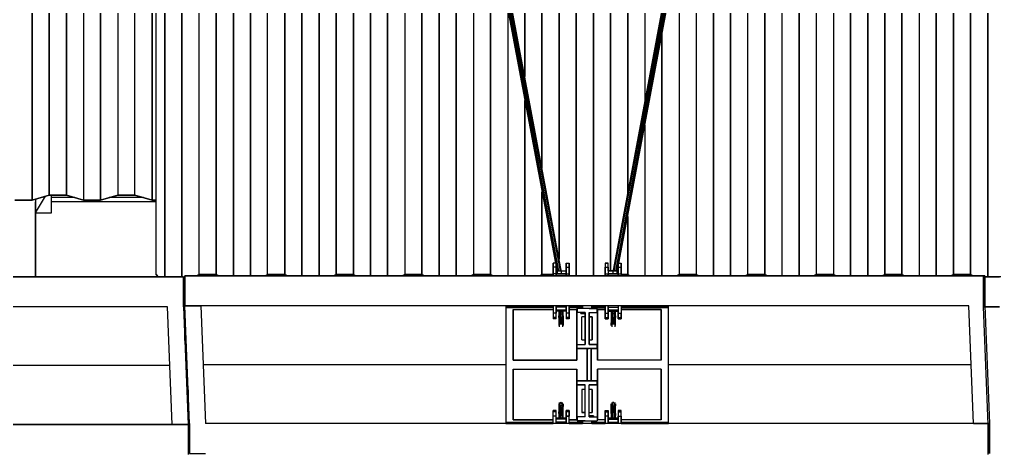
# Model space of a CAD drawing. Extents: x -32 to 51.8, y -51.6 to -5.5.
# Drawn here: x 20.447 to 25.322, y -21.028 to -18.859 of the extents above; entities that cross this region are included whole.
import ezdxf

# ---------------------------------------------------------------- set-up
doc = ezdxf.new("R2010")
doc.units = 0
doc.header["$MEASUREMENT"] = 0
doc.layers.get('0').update_dxf_attribs({"linetype": 'CONTINUOUS'})
doc.layers.add('hachures', color=5, linetype='CONTINUOUS')

msp = doc.modelspace()

# ---------------------------------------------------------------- linework, layer by layer
for p, q in [((21.1301, -20.1334), (21.1302, -16.1515)), ((23.1434, -20.1159), (22.6309, -17.4173)), ((22.6309, -17.4251), (23.1287, -20.0772)), ((22.6309, -17.4346), (23.1286, -20.0772)), ((22.6309, -17.4372), (23.1263, -20.0772)), ((23.1436, -20.1159), (22.6354, -17.4093)), ((23.1517, -20.1159), (22.637, -17.4093)), ((22.6438, -17.4093), (23.1519, -20.1159)), ((23.1587, -20.1304), (22.6446, -17.4093)), ((23.1588, -20.1304), (22.6481, -17.4093)), ((23.9165, -17.4404), (23.4116, -20.1304)), ((23.9165, -17.4588), (23.4117, -20.1304)), ((23.4185, -20.1159), (23.9165, -17.4633)), ((23.9165, -17.4983), (23.4186, -20.1159)), ((23.9165, -17.5079), (23.4268, -20.1159)), ((23.9165, -17.5388), (23.4269, -20.1159)), ((23.4417, -20.0772), (23.9165, -17.548)), ((23.4417, -20.0772), (23.9165, -17.5572)), ((23.4441, -20.0772), (23.9165, -17.5602)), ((20.5957, -19.7367), (20.51, -19.7619)), ((20.51, -19.7619), (20.5957, -19.7368)), ((20.5271, -19.8262), (20.5777, -19.742)), ((20.6814, -19.7367), (20.5957, -19.7367)), ((20.5957, -19.7368), (20.6814, -19.7368)), ((20.6071, -19.8262), (20.6071, -19.7368)), ((20.7671, -19.7619), (20.6814, -19.7367)), ((20.6814, -19.7368), (20.7671, -19.7619)), ((20.9385, -19.7367), (20.8528, -19.7619)), ((20.8528, -19.7619), (20.9385, -19.7368)), ((21.0242, -19.7367), (20.9385, -19.7367)), ((20.9385, -19.7368), (21.0242, -19.7368)), ((21.11, -19.7619), (21.0242, -19.7367)), ((21.0242, -19.7368), (21.11, -19.7619)), ((23.0593, -19.7202), (23.0593, -20.1334)), ((20.4242, -19.7619), (20.51, -19.7619)), ((20.51, -19.7619), (20.4242, -19.7619)), ((20.5271, -19.7569), (20.5271, -20.1452)), ((20.5271, -19.7569), (20.5271, -19.8262)), ((20.5271, -20.1452), (20.5271, -19.7702)), ((20.5271, -19.7702), (20.5271, -19.7702)), ((20.7238, -19.7492), (20.6071, -19.7492)), ((21.1301, -19.7702), (20.6071, -19.7702)), ((20.7671, -19.7619), (20.8528, -19.7619)), ((20.8528, -19.7619), (20.7671, -19.7619)), ((21.0667, -19.7492), (20.8961, -19.7492)), ((21.11, -19.7619), (21.1301, -19.7619)), ((21.1301, -19.7619), (21.11, -19.7619)), ((20.5271, -19.8262), (20.6071, -19.8262)), ((23.1296, -20.0772), (23.1152, -20.0772)), ((23.1152, -20.0772), (23.1152, -20.0839)), ((23.1152, -20.0972), (23.1152, -20.0772)), ((23.1152, -20.0772), (23.1152, -20.0972)), ((23.1152, -20.0839), (23.1152, -20.0772)), ((23.1296, -20.0772), (23.1296, -20.0972)), ((23.1296, -20.0972), (23.1296, -20.0772)), ((23.1296, -20.0821), (23.136, -20.1159)), ((23.1296, -20.0824), (23.1359, -20.1159)), ((23.1807, -20.0839), (23.1807, -20.0772)), ((23.1807, -20.0772), (23.1807, -20.0972)), ((23.1807, -20.0772), (23.1952, -20.0772)), ((23.1807, -20.0972), (23.1807, -20.0772)), ((23.1952, -20.0772), (23.1952, -20.0972)), ((23.1952, -20.0839), (23.1952, -20.0772)), ((23.1952, -20.0972), (23.1952, -20.0772)), ((23.1952, -20.0772), (23.1952, -20.0839)), ((23.3752, -20.0772), (23.3896, -20.0772)), ((23.3752, -20.0772), (23.3752, -20.0972)), ((23.3896, -20.0772), (23.3752, -20.0772)), ((23.3752, -20.0772), (23.3752, -20.0772)), ((23.3896, -20.0972), (23.3896, -20.0772)), ((23.4344, -20.1159), (23.4408, -20.0821)), ((23.4344, -20.1159), (23.4408, -20.0824)), ((23.4407, -20.0772), (23.4407, -20.0972)), ((23.4408, -20.0772), (23.4552, -20.0772)), ((23.4408, -20.0972), (23.4408, -20.0772)), ((23.4552, -20.0972), (23.4552, -20.0772)), ((23.4552, -20.0772), (23.4552, -20.0972)), ((23.4552, -20.0839), (23.4552, -20.0772)), ((21.1736, -20.1198), (21.1736, -20.1198)), ((21.1736, -20.1198), (21.1736, -20.1198)), ((23.1152, -20.1054), (23.1152, -20.0839)), ((23.1296, -20.0972), (23.1152, -20.0972)), ((23.1152, -20.1305), (23.1152, -20.0972)), ((23.1152, -20.0972), (23.1152, -20.1305)), ((23.1152, -20.1406), (23.1152, -20.1054)), ((23.1296, -20.1305), (23.1152, -20.1305)), ((23.1152, -20.1406), (23.1152, -20.1305)), ((23.1152, -20.1305), (23.1152, -20.1406)), ((23.1296, -20.095), (23.1363, -20.1304)), ((23.1296, -20.0972), (23.1296, -20.1305)), ((23.1296, -20.1305), (23.1296, -20.0972)), ((23.1296, -20.1159), (23.156, -20.1159)), ((23.1296, -20.1304), (23.1807, -20.1304)), ((23.1807, -20.1304), (23.1296, -20.1304)), ((23.1296, -20.1305), (23.1296, -20.1406)), ((23.1296, -20.1406), (23.1296, -20.1305)), ((23.1462, -20.1304), (23.1462, -20.1304)), ((23.1463, -20.1304), (23.1463, -20.1304)), ((23.1545, -20.1304), (23.1545, -20.1304)), ((23.1546, -20.1304), (23.1546, -20.1304)), ((23.156, -20.1159), (23.1807, -20.1159)), ((23.1807, -20.1054), (23.1807, -20.0839)), ((23.1807, -20.0972), (23.1807, -20.1305)), ((23.1807, -20.0972), (23.1952, -20.0972)), ((23.1807, -20.1305), (23.1807, -20.0972)), ((23.1807, -20.1159), (23.1807, -20.1054)), ((23.1807, -20.1304), (23.1807, -20.1159)), ((23.1807, -20.1406), (23.1807, -20.1304)), ((23.1807, -20.1304), (23.1807, -20.1304)), ((23.1807, -20.1305), (23.1952, -20.1305)), ((23.1807, -20.1406), (23.1807, -20.1305)), ((23.1807, -20.1305), (23.1807, -20.1406)), ((23.1952, -20.0839), (23.1952, -20.1054)), ((23.1952, -20.0972), (23.1952, -20.1305)), ((23.1952, -20.1305), (23.1952, -20.0972)), ((23.1952, -20.1054), (23.1952, -20.1406)), ((23.1952, -20.1305), (23.1952, -20.1406)), ((23.1952, -20.1406), (23.1952, -20.1305)), ((23.3752, -20.0972), (23.3896, -20.0972)), ((23.3752, -20.1305), (23.3752, -20.0972)), ((23.3752, -20.0972), (23.3752, -20.1305)), ((23.3752, -20.1406), (23.3752, -20.1179)), ((23.3752, -20.1305), (23.3896, -20.1305)), ((23.3752, -20.1406), (23.3752, -20.1305)), ((23.3752, -20.1305), (23.3752, -20.1406)), ((23.3896, -20.0972), (23.3896, -20.1305)), ((23.3896, -20.1054), (23.3896, -20.0972)), ((23.3896, -20.1159), (23.3896, -20.1054)), ((23.3896, -20.1054), (23.3896, -20.1054)), ((23.4143, -20.1159), (23.3896, -20.1159)), ((23.3896, -20.1159), (23.4143, -20.1159)), ((23.3896, -20.1304), (23.4408, -20.1304)), ((23.4408, -20.1304), (23.3896, -20.1304)), ((23.3896, -20.1305), (23.3896, -20.1406)), ((23.3896, -20.1406), (23.3896, -20.1305)), ((23.4408, -20.1159), (23.4144, -20.1159)), ((23.4144, -20.1159), (23.4408, -20.1159)), ((23.4158, -20.1304), (23.4158, -20.1304)), ((23.4159, -20.1304), (23.4159, -20.1304)), ((23.4241, -20.1304), (23.4241, -20.1304)), ((23.4242, -20.1304), (23.4242, -20.1304)), ((23.4341, -20.1304), (23.4408, -20.095)), ((23.4407, -20.1054), (23.4407, -20.0951)), ((23.4407, -20.0972), (23.4407, -20.1305)), ((23.4407, -20.1159), (23.4407, -20.1054)), ((23.4407, -20.1305), (23.4407, -20.1406)), ((23.4408, -20.0972), (23.4552, -20.0972)), ((23.4408, -20.1305), (23.4408, -20.0972)), ((23.4408, -20.1305), (23.4552, -20.1305)), ((23.4408, -20.1406), (23.4408, -20.1305)), ((23.4552, -20.1305), (23.4552, -20.0972)), ((23.4552, -20.0972), (23.4552, -20.1305)), ((23.4552, -20.1305), (23.4552, -20.1406)), ((21.1871, -20.1452), (17.3471, -20.1452)), ((21.1871, -20.1452), (17.3471, -20.1452)), ((17.3471, -20.1452), (21.1871, -20.1452)), ((21.141, -20.1452), (19.4486, -20.1452)), ((19.4486, -20.1452), (21.1736, -20.1452)), ((20.5271, -20.1452), (21.141, -20.1452)), ((20.5271, -20.1452), (21.141, -20.1452)), ((21.1301, -20.1334), (21.1301, -20.1334)), ((21.1301, -20.1334), (21.141, -20.1452)), ((21.141, -20.1452), (21.1301, -20.1334)), ((21.1871, -20.1452), (21.2671, -20.1452)), ((21.2671, -20.1452), (21.1871, -20.1452)), ((21.2671, -20.1452), (21.2671, -20.2438)), ((21.2671, -20.2438), (21.2671, -20.1452)), ((21.2671, -20.1452), (21.2671, -20.2952)), ((21.2671, -20.1452), (21.2671, -20.2952)), ((21.2671, -20.2952), (21.2671, -20.1452)), ((21.2671, -20.1766), (21.2737, -20.1729)), ((21.2737, -20.1729), (21.2671, -20.1765)), ((21.2671, -20.1766), (21.2671, -20.2438)), ((21.2671, -20.2438), (21.2671, -20.1766)), ((21.2737, -20.1406), (21.3537, -20.1406)), ((21.3537, -20.1406), (21.2737, -20.1406)), ((21.2737, -20.2906), (21.2737, -20.1406)), ((21.2737, -20.1406), (21.3537, -20.1406)), ((21.2737, -20.2906), (21.2737, -20.1406)), ((21.2737, -20.1406), (21.2737, -20.2906)), ((21.2737, -20.1729), (21.2737, -20.2438)), ((21.332, -20.1406), (21.345, -20.1334)), ((21.345, -20.1334), (21.332, -20.1406)), ((21.345, -20.1334), (21.4307, -20.1334)), ((21.4307, -20.1334), (21.345, -20.1334)), ((21.3537, -20.1406), (21.4437, -20.1406)), ((21.4437, -20.1406), (21.3537, -20.1406)), ((21.3537, -20.1406), (21.5164, -20.1406)), ((25.1937, -20.1406), (21.3537, -20.1406)), ((25.1937, -20.1406), (21.3537, -20.1406)), ((21.3537, -20.1406), (25.1937, -20.1406)), ((21.4307, -20.1334), (21.4437, -20.1406)), ((21.4438, -20.1406), (21.4307, -20.1334)), ((21.6021, -20.1406), (21.8593, -20.1406)), ((21.6748, -20.1406), (21.6879, -20.1334)), ((21.6879, -20.1334), (21.6748, -20.1406)), ((21.7866, -20.1406), (21.6748, -20.1406)), ((21.6748, -20.1406), (21.7866, -20.1406)), ((21.6879, -20.1334), (21.7736, -20.1334)), ((21.7736, -20.1334), (21.6879, -20.1334)), ((21.7736, -20.1334), (21.7866, -20.1406)), ((21.7866, -20.1406), (21.7736, -20.1334)), ((21.945, -20.1406), (22.2021, -20.1406)), ((22.0177, -20.1406), (22.0307, -20.1334)), ((22.0307, -20.1334), (22.0177, -20.1406)), ((22.1295, -20.1406), (22.0177, -20.1406)), ((22.0307, -20.1334), (22.1164, -20.1334)), ((22.1164, -20.1334), (22.0307, -20.1334)), ((22.0937, -20.1334), (22.0937, -20.1406)), ((22.0937, -20.1406), (22.0937, -20.1334)), ((22.0937, -20.1406), (22.1295, -20.1406)), ((22.1295, -20.1406), (22.0937, -20.1406)), ((22.0937, -20.1406), (22.1295, -20.1406)), ((22.1164, -20.1334), (22.1295, -20.1406)), ((22.1295, -20.1406), (22.1164, -20.1334)), ((22.2879, -20.1406), (22.545, -20.1406)), ((22.3736, -20.1334), (22.3605, -20.1406)), ((22.3606, -20.1406), (22.3736, -20.1334)), ((22.3606, -20.1406), (22.4723, -20.1406)), ((22.4723, -20.1406), (22.3606, -20.1406)), ((22.4723, -20.1406), (22.3606, -20.1406)), ((22.3606, -20.1406), (22.4723, -20.1406)), ((22.3736, -20.1334), (22.4593, -20.1334)), ((22.4593, -20.1334), (22.3736, -20.1334)), ((22.4593, -20.1334), (22.4723, -20.1406)), ((22.4723, -20.1406), (22.4593, -20.1334)), ((22.6307, -20.1406), (22.8879, -20.1406)), ((22.7034, -20.1406), (22.7164, -20.1334)), ((22.7164, -20.1334), (22.7034, -20.1406)), ((22.7034, -20.1406), (22.8152, -20.1406)), ((22.8152, -20.1406), (22.7034, -20.1406)), ((22.8152, -20.1406), (22.7034, -20.1406)), ((22.7034, -20.1406), (22.8152, -20.1406)), ((22.7164, -20.1334), (22.8021, -20.1334)), ((22.8021, -20.1334), (22.7164, -20.1334)), ((22.8021, -20.1334), (22.8152, -20.1406)), ((22.8152, -20.1406), (22.8021, -20.1334)), ((22.9736, -20.1406), (23.1152, -20.1406)), ((23.0593, -20.1334), (23.0462, -20.1406)), ((23.0463, -20.1406), (23.0593, -20.1334)), ((23.0463, -20.1406), (23.1152, -20.1406)), ((23.1152, -20.1406), (23.0463, -20.1406)), ((23.1152, -20.1406), (23.0463, -20.1406)), ((23.0463, -20.1406), (23.1152, -20.1406)), ((23.0593, -20.1334), (23.1152, -20.1334)), ((23.1152, -20.1334), (23.0593, -20.1334)), ((23.1952, -20.1406), (23.1952, -20.1406)), ((23.1952, -20.1406), (23.2307, -20.1406)), ((23.3164, -20.1406), (23.3752, -20.1406)), ((23.4552, -20.1334), (23.4879, -20.1334)), ((23.4879, -20.1334), (23.4552, -20.1334)), ((23.4552, -20.1406), (23.5009, -20.1406)), ((23.5009, -20.1406), (23.4552, -20.1406)), ((23.5009, -20.1406), (23.4552, -20.1406)), ((23.4552, -20.1406), (23.5736, -20.1406)), ((23.4879, -20.1334), (23.5009, -20.1406)), ((23.5009, -20.1406), (23.4879, -20.1334)), ((23.6593, -20.1406), (23.9164, -20.1406)), ((23.732, -20.1406), (23.745, -20.1334)), ((23.745, -20.1334), (23.732, -20.1406)), ((23.732, -20.1406), (23.8438, -20.1406)), ((23.8438, -20.1406), (23.732, -20.1406)), ((23.8438, -20.1406), (23.732, -20.1406)), ((23.745, -20.1334), (23.8307, -20.1334)), ((23.8307, -20.1334), (23.745, -20.1334)), ((23.8307, -20.1334), (23.8438, -20.1406)), ((23.8438, -20.1406), (23.8307, -20.1334)), ((24.0022, -20.1406), (24.2593, -20.1406)), ((24.0748, -20.1406), (24.0879, -20.1334)), ((24.0879, -20.1334), (24.0748, -20.1406)), ((24.0748, -20.1406), (24.1866, -20.1406)), ((24.1866, -20.1406), (24.0748, -20.1406)), ((24.1866, -20.1406), (24.0748, -20.1406)), ((24.0879, -20.1334), (24.1736, -20.1334)), ((24.1736, -20.1334), (24.0879, -20.1334)), ((24.1736, -20.1334), (24.1866, -20.1406)), ((24.1866, -20.1406), (24.1736, -20.1334)), ((24.345, -20.1406), (24.6022, -20.1406)), ((24.4177, -20.1406), (24.4307, -20.1334)), ((24.4307, -20.1334), (24.4177, -20.1406)), ((24.4177, -20.1406), (24.4537, -20.1406)), ((24.4537, -20.1406), (24.4177, -20.1406)), ((24.5295, -20.1406), (24.4177, -20.1406)), ((24.4307, -20.1334), (24.5164, -20.1334)), ((24.5164, -20.1334), (24.4307, -20.1334)), ((24.4537, -20.1406), (24.4537, -20.1334)), ((24.5164, -20.1334), (24.5295, -20.1406)), ((24.5295, -20.1406), (24.5164, -20.1334)), ((24.6879, -20.1406), (24.945, -20.1406)), ((24.7605, -20.1406), (24.7736, -20.1334)), ((24.7736, -20.1334), (24.7605, -20.1406)), ((24.7605, -20.1406), (24.8723, -20.1406)), ((24.7605, -20.1406), (24.8723, -20.1406)), ((24.8723, -20.1406), (24.7605, -20.1406)), ((24.7605, -20.1406), (24.8723, -20.1406)), ((24.7736, -20.1334), (24.8593, -20.1334)), ((24.8593, -20.1334), (24.7736, -20.1334)), ((24.8593, -20.1334), (24.8723, -20.1406)), ((24.8723, -20.1406), (24.8593, -20.1334)), ((25.0307, -20.1406), (25.1937, -20.1406)), ((25.1034, -20.1406), (25.1164, -20.1334)), ((25.1164, -20.1334), (25.1034, -20.1406)), ((25.1034, -20.1406), (25.1937, -20.1406)), ((25.1034, -20.1406), (25.1937, -20.1406)), ((25.1937, -20.1406), (25.1034, -20.1406)), ((25.1034, -20.1406), (25.1937, -20.1406)), ((25.1164, -20.1334), (25.2022, -20.1334)), ((25.2022, -20.1334), (25.1164, -20.1334)), ((25.1937, -20.1406), (25.1937, -20.1406)), ((25.1937, -20.1406), (25.1937, -20.1406)), ((25.2737, -20.1406), (25.1937, -20.1406)), ((25.1937, -20.1406), (25.2737, -20.1406)), ((25.2737, -20.1406), (25.1937, -20.1406)), ((25.2022, -20.1334), (25.2152, -20.1406)), ((25.2152, -20.1406), (25.2022, -20.1334)), ((29.1871, -20.1452), (25.2671, -20.1452)), ((25.2671, -20.1452), (25.3471, -20.1452)), ((25.2671, -20.2952), (25.2671, -20.1452)), ((25.2671, -20.1452), (25.2671, -20.2952)), ((25.2737, -20.1406), (25.2737, -20.1452)), ((25.2737, -20.1452), (25.2737, -20.1406)), ((25.2737, -20.1406), (25.2737, -20.2906)), ((25.2737, -20.1406), (25.2737, -20.1452)), ((25.2737, -20.2906), (25.2737, -20.1406)), ((21.2671, -20.2438), (21.2737, -20.2438)), ((21.2737, -20.2438), (21.2671, -20.2438)), ((21.1871, -20.2952), (17.3471, -20.2952)), ((21.2101, -20.8831), (21.1871, -20.2952)), ((21.2671, -20.2952), (21.2901, -20.8831)), ((21.3537, -20.2906), (21.2737, -20.2906)), ((21.2737, -20.2906), (21.3537, -20.2906)), ((21.2967, -20.8785), (21.2737, -20.2906)), ((21.2737, -20.2906), (21.3537, -20.2906)), ((21.2737, -20.4641), (21.2737, -20.2906)), ((25.1937, -20.2906), (21.3537, -20.2906)), ((21.3537, -20.2906), (21.3767, -20.8785)), ((22.878, -20.2906), (23.1152, -20.2906)), ((22.878, -20.2906), (22.878, -20.5845)), ((22.878, -20.2988), (23.1152, -20.2988)), ((23.1152, -20.2988), (22.878, -20.2988)), ((22.9153, -20.5618), (22.9153, -20.3093)), ((22.9153, -20.3093), (23.1152, -20.3093)), ((22.9153, -20.3093), (23.1152, -20.3093)), ((22.9153, -20.5618), (22.9153, -20.3093)), ((22.9153, -20.3093), (22.9153, -20.5618)), ((23.1152, -20.2906), (23.1152, -20.3274)), ((23.1152, -20.3274), (23.1152, -20.3488)), ((23.1296, -20.3274), (23.1152, -20.3274)), ((23.1296, -20.2906), (23.1296, -20.3274)), ((23.1296, -20.3274), (23.1296, -20.2906)), ((23.1807, -20.2965), (23.1296, -20.2965)), ((23.1807, -20.312), (23.1296, -20.312)), ((23.1807, -20.3169), (23.1296, -20.3169)), ((23.1296, -20.3488), (23.1296, -20.3274)), ((23.1432, -20.3169), (23.1432, -20.34)), ((23.1465, -20.3325), (23.1457, -20.3169)), ((23.1465, -20.3169), (23.1465, -20.3325)), ((23.1545, -20.3294), (23.153, -20.3169)), ((23.1545, -20.3169), (23.1545, -20.3294)), ((23.1608, -20.3169), (23.1624, -20.3325)), ((23.1624, -20.3169), (23.1624, -20.3325)), ((23.1657, -20.34), (23.1657, -20.3169)), ((23.1807, -20.2906), (23.1807, -20.3274)), ((23.1807, -20.312), (23.1807, -20.2965)), ((23.1807, -20.3169), (23.1807, -20.312)), ((23.1807, -20.3274), (23.1807, -20.3488)), ((23.1952, -20.3274), (23.1807, -20.3274)), ((23.1952, -20.2906), (23.1952, -20.3274)), ((23.1952, -20.3274), (23.1952, -20.2906)), ((23.1952, -20.2906), (23.2617, -20.2906)), ((23.1952, -20.2988), (23.2617, -20.2988)), ((23.2617, -20.2988), (23.1952, -20.2988)), ((23.1952, -20.3023), (23.1952, -20.3355)), ((23.1952, -20.3093), (23.1952, -20.3093)), ((23.1952, -20.3093), (23.2333, -20.3093)), ((23.1952, -20.3093), (23.1952, -20.3093)), ((23.1952, -20.3093), (23.2333, -20.3093)), ((23.1952, -20.3274), (23.1952, -20.3488)), ((23.1952, -20.3488), (23.1952, -20.3274)), ((23.2333, -20.3093), (23.2333, -20.5618)), ((23.2333, -20.3093), (23.2333, -20.5618)), ((23.2333, -20.5618), (23.2333, -20.3093)), ((23.2333, -20.3227), (23.2352, -20.3227)), ((23.2333, -20.3227), (23.2352, -20.3227)), ((23.2352, -20.3032), (23.2352, -20.3232)), ((23.2752, -20.3032), (23.2352, -20.3032)), ((23.2352, -20.3232), (23.2352, -20.3032)), ((23.2752, -20.3232), (23.2352, -20.3232)), ((23.2539, -20.3032), (23.2539, -20.2988)), ((23.2539, -20.3289), (23.2539, -20.3232)), ((23.2617, -20.3032), (23.2617, -20.2906)), ((23.2617, -20.3032), (23.2617, -20.2906)), ((23.2617, -20.2906), (23.2617, -20.3032)), ((23.2952, -20.3032), (23.2752, -20.3032)), ((23.2752, -20.4832), (23.2752, -20.3232)), ((23.2752, -20.3232), (23.2752, -20.4832)), ((23.3352, -20.3032), (23.2952, -20.3032)), ((23.2952, -20.3032), (23.3352, -20.3032)), ((23.3087, -20.3032), (23.2952, -20.3032)), ((23.2952, -20.3232), (23.3352, -20.3232)), ((23.2952, -20.3232), (23.2952, -20.4832)), ((23.2952, -20.4832), (23.2952, -20.3232)), ((23.3087, -20.2906), (23.3752, -20.2906)), ((23.3087, -20.2906), (23.3087, -20.3032)), ((23.3087, -20.3032), (23.3087, -20.2906)), ((23.3087, -20.2988), (23.3752, -20.2988)), ((23.3752, -20.2988), (23.3087, -20.2988)), ((23.3087, -20.3032), (23.3352, -20.3032)), ((23.3352, -20.3232), (23.3352, -20.3032)), ((23.3352, -20.3232), (23.3352, -20.3032)), ((23.3352, -20.3227), (23.3371, -20.3227)), ((23.3352, -20.3227), (23.3371, -20.3227)), ((23.3371, -20.3093), (23.3752, -20.3093)), ((23.3752, -20.3093), (23.3371, -20.3093)), ((23.3371, -20.5618), (23.3371, -20.3093)), ((23.3371, -20.5618), (23.3371, -20.3093)), ((23.3371, -20.3093), (23.3371, -20.5618)), ((23.3752, -20.3274), (23.3752, -20.2906)), ((23.3752, -20.2906), (23.3752, -20.3274)), ((23.3752, -20.3023), (23.3752, -20.2906)), ((23.3752, -20.3355), (23.3752, -20.3023)), ((23.3752, -20.3274), (23.3896, -20.3274)), ((23.3752, -20.3488), (23.3752, -20.3274)), ((23.3752, -20.3274), (23.3752, -20.3488)), ((23.3896, -20.2906), (23.3896, -20.3274)), ((23.3896, -20.3274), (23.3896, -20.2906)), ((23.3896, -20.2965), (23.4408, -20.2965)), ((23.3896, -20.312), (23.3896, -20.2965)), ((23.4408, -20.312), (23.3896, -20.312)), ((23.3896, -20.3169), (23.3896, -20.312)), ((23.3896, -20.3169), (23.4408, -20.3169)), ((23.4408, -20.3169), (23.3896, -20.3169)), ((23.3896, -20.3274), (23.3896, -20.3488)), ((23.3896, -20.3355), (23.3896, -20.3274)), ((23.3896, -20.3488), (23.3896, -20.3274)), ((23.4047, -20.3169), (23.4047, -20.34)), ((23.408, -20.3325), (23.4096, -20.3169)), ((23.408, -20.3325), (23.408, -20.3169)), ((23.4159, -20.3294), (23.4159, -20.3169)), ((23.4159, -20.3294), (23.4173, -20.3169)), ((23.4239, -20.3325), (23.4239, -20.3169)), ((23.4272, -20.34), (23.4272, -20.3169)), ((23.4407, -20.3355), (23.4407, -20.3169)), ((23.4408, -20.3274), (23.4407, -20.3488)), ((23.4408, -20.2906), (23.4408, -20.3274)), ((23.4408, -20.3274), (23.4552, -20.3274)), ((23.4408, -20.3488), (23.4408, -20.3274)), ((23.4552, -20.2906), (23.4552, -20.3274)), ((23.4552, -20.2906), (23.6923, -20.2906)), ((23.4552, -20.2988), (23.6923, -20.2988)), ((23.6923, -20.2988), (23.4552, -20.2988)), ((23.4552, -20.3093), (23.6551, -20.3093)), ((23.6551, -20.3093), (23.4552, -20.3093)), ((23.4552, -20.3274), (23.4552, -20.3488)), ((23.4552, -20.3488), (23.4552, -20.3274)), ((23.4552, -20.3274), (23.4552, -20.3355)), ((23.6551, -20.3093), (23.6551, -20.5618)), ((23.6551, -20.5618), (23.6551, -20.3093)), ((23.6551, -20.3093), (23.6551, -20.5618)), ((23.6923, -20.5845), (23.6923, -20.2906)), ((25.2167, -20.8785), (25.1937, -20.2906)), ((25.3471, -20.2952), (25.2671, -20.2952)), ((25.2901, -20.8831), (25.2671, -20.2952)), ((25.2671, -20.2952), (25.3471, -20.2952)), ((25.2737, -20.2906), (25.2967, -20.8785)), ((23.1152, -20.3488), (23.1152, -20.3556)), ((23.1296, -20.3488), (23.1152, -20.3488)), ((23.1296, -20.3556), (23.1152, -20.3556)), ((23.1296, -20.3556), (23.1296, -20.3488)), ((23.1465, -20.3325), (23.1432, -20.34)), ((23.1465, -20.3803), (23.1432, -20.34)), ((23.1432, -20.34), (23.1432, -20.3881)), ((23.1545, -20.3294), (23.1465, -20.3325)), ((23.1545, -20.3771), (23.1465, -20.3325)), ((23.1465, -20.3325), (23.1465, -20.3803)), ((23.1624, -20.3325), (23.1545, -20.3294)), ((23.1624, -20.3803), (23.1545, -20.3294)), ((23.1545, -20.3294), (23.1545, -20.3771)), ((23.1624, -20.3325), (23.1624, -20.3803)), ((23.1624, -20.3325), (23.1657, -20.3881)), ((23.1657, -20.34), (23.1624, -20.3325)), ((23.1657, -20.34), (23.1657, -20.3881)), ((23.1807, -20.3488), (23.1807, -20.3556)), ((23.1952, -20.3488), (23.1807, -20.3488)), ((23.1952, -20.3556), (23.1807, -20.3556)), ((23.1952, -20.3355), (23.1952, -20.3556)), ((23.1952, -20.3488), (23.1952, -20.3556)), ((23.1952, -20.3556), (23.1952, -20.3488)), ((23.2539, -20.3289), (23.2752, -20.3289)), ((23.2752, -20.3289), (23.2539, -20.3289)), ((23.2752, -20.3462), (23.2593, -20.3462)), ((23.2593, -20.4602), (23.2593, -20.3462)), ((23.2952, -20.3462), (23.311, -20.3462)), ((23.311, -20.3462), (23.2952, -20.3462)), ((23.2952, -20.3462), (23.311, -20.3462)), ((23.311, -20.3462), (23.311, -20.4602)), ((23.311, -20.3462), (23.311, -20.4602)), ((23.311, -20.4602), (23.311, -20.3462)), ((23.3752, -20.3556), (23.3752, -20.3355)), ((23.3752, -20.3488), (23.3896, -20.3488)), ((23.3752, -20.3556), (23.3752, -20.3488)), ((23.3752, -20.3488), (23.3752, -20.3556)), ((23.3752, -20.3556), (23.3896, -20.3556)), ((23.3896, -20.3556), (23.3752, -20.3556)), ((23.3896, -20.3556), (23.3896, -20.3355)), ((23.3896, -20.3355), (23.3896, -20.3355)), ((23.3896, -20.3488), (23.3896, -20.3556)), ((23.3896, -20.3556), (23.3896, -20.3488)), ((23.3896, -20.3556), (23.3896, -20.3556)), ((23.4047, -20.3881), (23.408, -20.3325)), ((23.408, -20.3325), (23.4047, -20.34)), ((23.4047, -20.34), (23.4047, -20.3881)), ((23.408, -20.3803), (23.4159, -20.3294)), ((23.4159, -20.3294), (23.408, -20.3325)), ((23.408, -20.3803), (23.408, -20.3325)), ((23.4239, -20.3325), (23.4159, -20.3294)), ((23.4159, -20.3771), (23.4159, -20.3294)), ((23.4239, -20.3325), (23.4159, -20.3771)), ((23.4239, -20.3803), (23.4239, -20.3325)), ((23.4272, -20.34), (23.4239, -20.3325)), ((23.4272, -20.34), (23.4239, -20.3803)), ((23.4272, -20.3881), (23.4272, -20.34)), ((23.4407, -20.3556), (23.4407, -20.3355)), ((23.4407, -20.3488), (23.4407, -20.3556)), ((23.4408, -20.3488), (23.4552, -20.3488)), ((23.4408, -20.3556), (23.4408, -20.3488)), ((23.4408, -20.3556), (23.4552, -20.3556)), ((23.4552, -20.3355), (23.4552, -20.3556)), ((23.4552, -20.3488), (23.4552, -20.3556)), ((23.4552, -20.3556), (23.4552, -20.3488)), ((23.1465, -20.3803), (23.1432, -20.3881)), ((23.1545, -20.3771), (23.1465, -20.3803)), ((23.1465, -20.3803), (23.1624, -20.3803)), ((23.1465, -20.3959), (23.1465, -20.3803)), ((23.1624, -20.3803), (23.1545, -20.3771)), ((23.1657, -20.3881), (23.1624, -20.3803)), ((23.1624, -20.3803), (23.1624, -20.3959)), ((23.408, -20.3803), (23.4047, -20.3881)), ((23.4159, -20.3771), (23.408, -20.3803)), ((23.408, -20.3803), (23.4239, -20.3803)), ((23.408, -20.3803), (23.408, -20.3959)), ((23.4239, -20.3803), (23.4159, -20.3771)), ((23.4272, -20.3881), (23.4239, -20.3803)), ((23.4239, -20.3803), (23.4239, -20.3959)), ((23.2593, -20.4602), (23.2752, -20.4602)), ((23.2952, -20.4602), (23.311, -20.4602)), ((23.2333, -20.4837), (23.2352, -20.4837)), ((23.2352, -20.5032), (23.2352, -20.4832)), ((23.2352, -20.4832), (23.2752, -20.4832)), ((23.2752, -20.5032), (23.2352, -20.5032)), ((23.2352, -20.5032), (23.2752, -20.5032)), ((23.2752, -20.5032), (23.2852, -20.5032)), ((23.2952, -20.5032), (23.2752, -20.5032)), ((23.2752, -20.5032), (23.2952, -20.5032)), ((23.2852, -20.5032), (23.2852, -20.6559)), ((23.2852, -20.6559), (23.2852, -20.5032)), ((23.2852, -20.6659), (23.2852, -20.5132)), ((23.2852, -20.5132), (23.2852, -20.6559)), ((23.3352, -20.4832), (23.2952, -20.4832)), ((23.2952, -20.4832), (23.3352, -20.4832)), ((23.3352, -20.5032), (23.2952, -20.5032)), ((23.3052, -20.6559), (23.3052, -20.5032)), ((23.3052, -20.5032), (23.3052, -20.5132)), ((23.3052, -20.5032), (23.3352, -20.5032)), ((23.3052, -20.5132), (23.3052, -20.6659)), ((23.3052, -20.5132), (23.3052, -20.6559)), ((23.3052, -20.5132), (23.3052, -20.5132)), ((23.3352, -20.5032), (23.3352, -20.4832)), ((23.3352, -20.4832), (23.3352, -20.5032)), ((23.3352, -20.4837), (23.3371, -20.4837)), ((23.2333, -20.5618), (22.9153, -20.5618)), ((22.9153, -20.5618), (23.2333, -20.5618)), ((23.6551, -20.5618), (23.3371, -20.5618)), ((23.6551, -20.5618), (23.3371, -20.5618)), ((21.1986, -20.5892), (19.6857, -20.5892)), ((21.2784, -20.5845), (21.2852, -20.5845)), ((21.2854, -20.5892), (21.2786, -20.5892)), ((21.3652, -20.5845), (22.878, -20.5845)), ((22.878, -20.5845), (22.878, -20.8785)), ((22.9153, -20.8598), (22.9153, -20.6073)), ((22.9153, -20.6073), (22.9153, -20.8598)), ((22.9153, -20.8598), (22.9153, -20.6073)), ((22.9153, -20.6073), (23.2333, -20.6073)), ((23.2333, -20.6073), (23.2333, -20.8598)), ((23.2333, -20.6073), (23.2333, -20.8598)), ((23.2333, -20.8598), (23.2333, -20.6073)), ((23.6551, -20.6073), (23.3371, -20.6073)), ((23.3371, -20.8598), (23.3371, -20.6073)), ((23.3371, -20.8598), (23.3371, -20.6073)), ((23.3371, -20.6073), (23.3371, -20.8598)), ((23.6551, -20.6073), (23.6551, -20.8598)), ((23.6551, -20.6073), (23.6551, -20.8598)), ((23.6551, -20.8598), (23.6551, -20.6073)), ((25.2052, -20.5846), (23.6923, -20.5845)), ((23.6923, -20.8785), (23.6923, -20.5845)), ((23.6923, -20.5845), (25.2052, -20.5846)), ((23.2752, -20.6659), (23.2352, -20.6659)), ((23.2352, -20.6859), (23.2352, -20.6659)), ((23.2352, -20.6659), (23.2752, -20.6659)), ((23.2852, -20.6659), (23.2752, -20.6659)), ((23.2752, -20.6659), (23.2952, -20.6659)), ((23.2952, -20.6659), (23.2752, -20.6659)), ((23.2852, -20.6559), (23.2852, -20.6659)), ((23.2852, -20.6659), (23.2852, -20.6559)), ((23.2852, -20.6559), (23.2852, -20.6659)), ((23.2952, -20.6659), (23.3352, -20.6659)), ((23.3352, -20.6659), (23.2952, -20.6659)), ((23.3052, -20.6559), (23.3052, -20.6659)), ((23.3052, -20.6659), (23.3052, -20.6559)), ((23.3052, -20.6659), (23.3052, -20.6559)), ((23.3352, -20.6859), (23.3352, -20.6659)), ((23.3352, -20.6659), (23.3352, -20.6859)), ((21.2901, -20.7097), (21.2901, -20.9346)), ((23.2352, -20.6854), (23.2333, -20.6854)), ((23.2352, -20.6859), (23.2752, -20.6859)), ((23.2752, -20.6859), (23.2352, -20.6859)), ((23.2593, -20.7089), (23.2593, -20.8229)), ((23.2752, -20.7089), (23.2593, -20.7089)), ((23.2593, -20.7089), (23.2593, -20.8229)), ((23.2752, -20.8459), (23.2752, -20.6859)), ((23.2952, -20.7089), (23.2952, -20.6859)), ((23.2952, -20.6859), (23.3352, -20.6859)), ((23.2952, -20.8459), (23.2952, -20.6859)), ((23.3352, -20.6859), (23.2952, -20.6859)), ((23.311, -20.7089), (23.2952, -20.7089)), ((23.311, -20.7089), (23.311, -20.8229)), ((23.311, -20.8229), (23.311, -20.7089)), ((23.3371, -20.6854), (23.3352, -20.6854)), ((23.1296, -20.8135), (23.1152, -20.8135)), ((23.1152, -20.8202), (23.1152, -20.8135)), ((23.1296, -20.8202), (23.1296, -20.8135)), ((23.1432, -20.781), (23.1432, -20.8291)), ((23.1432, -20.781), (23.1465, -20.7887)), ((23.1432, -20.8291), (23.1465, -20.7887)), ((23.1465, -20.7887), (23.1545, -20.77)), ((23.1465, -20.7887), (23.1465, -20.7732)), ((23.1465, -20.7887), (23.1465, -20.8366)), ((23.1465, -20.7887), (23.1545, -20.792)), ((23.1624, -20.7887), (23.1465, -20.7887)), ((23.1465, -20.8366), (23.1545, -20.792)), ((23.1624, -20.7887), (23.1544, -20.8397)), ((23.1545, -20.792), (23.1544, -20.8397)), ((23.1545, -20.77), (23.1624, -20.7887)), ((23.1545, -20.792), (23.1624, -20.7887)), ((23.1624, -20.7887), (23.1624, -20.7732)), ((23.1624, -20.7887), (23.1657, -20.781)), ((23.1657, -20.781), (23.1624, -20.8366)), ((23.1624, -20.7887), (23.1624, -20.8366)), ((23.1657, -20.8291), (23.1657, -20.781)), ((23.1952, -20.8135), (23.1807, -20.8135)), ((23.1807, -20.8202), (23.1807, -20.8135)), ((23.1807, -20.8135), (23.1807, -20.8202)), ((23.1807, -20.8335), (23.1807, -20.8135)), ((23.1952, -20.8135), (23.1952, -20.8202)), ((23.1952, -20.8202), (23.1952, -20.8135)), ((23.3752, -20.8135), (23.3752, -20.8202)), ((23.3752, -20.8135), (23.3896, -20.8135)), ((23.3752, -20.8202), (23.3752, -20.8135)), ((23.3896, -20.8202), (23.3896, -20.8135)), ((23.3896, -20.8135), (23.3896, -20.8335)), ((23.3896, -20.8135), (23.3896, -20.8202)), ((23.408, -20.7732), (23.4047, -20.8291)), ((23.4047, -20.8291), (23.4047, -20.781)), ((23.4159, -20.77), (23.408, -20.8216)), ((23.408, -20.7732), (23.408, -20.8216)), ((23.4159, -20.8186), (23.4159, -20.77)), ((23.4239, -20.7732), (23.4159, -20.8186)), ((23.4239, -20.8216), (23.4239, -20.7732)), ((23.4272, -20.781), (23.4239, -20.8216)), ((23.4272, -20.8291), (23.4272, -20.781)), ((23.4408, -20.8135), (23.4408, -20.8202)), ((23.4408, -20.8135), (23.4552, -20.8135)), ((23.4552, -20.8135), (23.4408, -20.8135)), ((23.4408, -20.8135), (23.4408, -20.8135)), ((23.4552, -20.8202), (23.4552, -20.8135)), ((23.1152, -20.8598), (22.9153, -20.8598)), ((22.9153, -20.8598), (23.1152, -20.8598)), ((23.1296, -20.8202), (23.1152, -20.8202)), ((23.1152, -20.8417), (23.1152, -20.8202)), ((23.1296, -20.8417), (23.1152, -20.8417)), ((23.1152, -20.8785), (23.1152, -20.8417)), ((23.1296, -20.8417), (23.1296, -20.8202)), ((23.1296, -20.8785), (23.1296, -20.8417)), ((23.1807, -20.8522), (23.1296, -20.8522)), ((23.1807, -20.8571), (23.1296, -20.8571)), ((23.1432, -20.8291), (23.1432, -20.8522)), ((23.1432, -20.8291), (23.1465, -20.8366)), ((23.1465, -20.8366), (23.1544, -20.8397)), ((23.1465, -20.8366), (23.1465, -20.8522)), ((23.1544, -20.8397), (23.1624, -20.8366)), ((23.1544, -20.8397), (23.1544, -20.8522)), ((23.1624, -20.8366), (23.1657, -20.8291)), ((23.1624, -20.8366), (23.1624, -20.8522)), ((23.1648, -20.8522), (23.1657, -20.8291)), ((23.1657, -20.8522), (23.1657, -20.8291)), ((23.1952, -20.8202), (23.1807, -20.8202)), ((23.1807, -20.8417), (23.1807, -20.8202)), ((23.1807, -20.8202), (23.1807, -20.8417)), ((23.1807, -20.8522), (23.1807, -20.8335)), ((23.1952, -20.8417), (23.1807, -20.8417)), ((23.1807, -20.8417), (23.1807, -20.8785)), ((23.1807, -20.8785), (23.1807, -20.8417)), ((23.1807, -20.8417), (23.1952, -20.8417)), ((23.1807, -20.8522), (23.1807, -20.8571)), ((23.1807, -20.8571), (23.1807, -20.8726)), ((23.1952, -20.8202), (23.1952, -20.8417)), ((23.1952, -20.8417), (23.1952, -20.8202)), ((23.1952, -20.8417), (23.1952, -20.8417)), ((23.1952, -20.8785), (23.1952, -20.8417)), ((23.1952, -20.8417), (23.1952, -20.8417)), ((23.2333, -20.8598), (23.1952, -20.8598)), ((23.1952, -20.8598), (23.2333, -20.8598)), ((23.2352, -20.8464), (23.2333, -20.8464)), ((23.2352, -20.8464), (23.2333, -20.8464)), ((23.2752, -20.8459), (23.2352, -20.8459)), ((23.2352, -20.8459), (23.2352, -20.8659)), ((23.2752, -20.8459), (23.2352, -20.8459)), ((23.2752, -20.8229), (23.2593, -20.8229)), ((23.2593, -20.8229), (23.2752, -20.8229)), ((23.2752, -20.8229), (23.2593, -20.8229)), ((23.2593, -20.8229), (23.2752, -20.8229)), ((23.2952, -20.8402), (23.2952, -20.8229)), ((23.2952, -20.8229), (23.311, -20.8229)), ((23.3164, -20.8402), (23.2952, -20.8402)), ((23.2952, -20.8459), (23.3352, -20.8459)), ((23.3164, -20.8459), (23.3164, -20.8402)), ((23.3164, -20.8402), (23.3164, -20.8459)), ((23.3164, -20.8459), (23.3164, -20.8402)), ((23.3352, -20.8459), (23.3352, -20.8659)), ((23.3371, -20.8464), (23.3352, -20.8464)), ((23.3371, -20.8464), (23.3352, -20.8464)), ((23.3752, -20.8598), (23.3371, -20.8598)), ((23.3752, -20.8202), (23.3752, -20.8417)), ((23.3752, -20.8202), (23.3896, -20.8202)), ((23.3752, -20.8417), (23.3752, -20.8202)), ((23.3896, -20.8202), (23.3752, -20.8202)), ((23.3752, -20.8417), (23.3752, -20.8785)), ((23.3896, -20.8417), (23.3752, -20.8417)), ((23.3752, -20.8785), (23.3752, -20.8417)), ((23.3896, -20.8417), (23.3896, -20.8202)), ((23.3896, -20.8202), (23.3896, -20.8417)), ((23.3896, -20.8335), (23.3896, -20.8522)), ((23.3897, -20.8785), (23.3896, -20.8417)), ((23.3896, -20.8417), (23.3896, -20.8785)), ((23.3896, -20.8726), (23.3896, -20.8571)), ((23.3896, -20.8571), (23.3896, -20.8571)), ((23.4408, -20.8522), (23.3897, -20.8522)), ((23.3897, -20.8522), (23.4408, -20.8522)), ((23.3897, -20.8571), (23.4408, -20.8571)), ((23.4408, -20.8571), (23.3897, -20.8571)), ((23.408, -20.8216), (23.4047, -20.8291)), ((23.4047, -20.8291), (23.4047, -20.8522)), ((23.4159, -20.8186), (23.408, -20.8216)), ((23.408, -20.8216), (23.408, -20.8522)), ((23.4159, -20.8186), (23.4124, -20.8522)), ((23.4239, -20.8216), (23.4159, -20.8186)), ((23.4159, -20.8522), (23.4159, -20.8186)), ((23.4272, -20.8291), (23.4239, -20.8216)), ((23.4239, -20.8522), (23.4239, -20.8216)), ((23.4272, -20.8291), (23.426, -20.8522)), ((23.4272, -20.8522), (23.4272, -20.8291)), ((23.4408, -20.8202), (23.4552, -20.8202)), ((23.4408, -20.8202), (23.4408, -20.8417)), ((23.4408, -20.8335), (23.4408, -20.8522)), ((23.4408, -20.8417), (23.4552, -20.8417)), ((23.4408, -20.8785), (23.4408, -20.8417)), ((23.4408, -20.8417), (23.4408, -20.8785)), ((23.4408, -20.8536), (23.4408, -20.8571)), ((23.4408, -20.8571), (23.4408, -20.8726)), ((23.4408, -20.8667), (23.4408, -20.8576)), ((23.4552, -20.8417), (23.4552, -20.8202)), ((23.4552, -20.8785), (23.4552, -20.8417)), ((23.4552, -20.8417), (23.4552, -20.8668)), ((23.4552, -20.8417), (23.4552, -20.8785)), ((23.4552, -20.8668), (23.4552, -20.8417)), ((23.6551, -20.8598), (23.4552, -20.8598)), ((21.2101, -20.8831), (17.3701, -20.8831)), ((17.3701, -20.8831), (21.2101, -20.8831)), ((21.2901, -20.8831), (21.2101, -20.8831)), ((21.2101, -20.8831), (21.2901, -20.8831)), ((21.2901, -20.8831), (21.2101, -20.8831)), ((21.2901, -20.8831), (21.2901, -21.0331)), ((21.2901, -20.8831), (21.2901, -20.8831)), ((21.2901, -20.8831), (21.2901, -21.0331)), ((21.2967, -21.0285), (21.2967, -20.8785)), ((21.2967, -20.8785), (21.2967, -21.0285)), ((21.2967, -21.0285), (21.2967, -20.8785)), ((25.2167, -20.8785), (21.3767, -20.8785)), ((22.878, -20.8733), (23.1152, -20.8734)), ((23.1152, -20.8734), (22.878, -20.8733)), ((22.878, -20.8785), (23.1152, -20.8785)), ((23.1152, -20.8785), (22.878, -20.8785)), ((23.1152, -20.8785), (22.878, -20.8785)), ((23.1807, -20.8726), (23.1296, -20.8726)), ((23.1296, -20.8726), (23.1807, -20.8726)), ((23.1952, -20.8734), (23.2617, -20.8734)), ((23.2617, -20.8734), (23.1952, -20.8734)), ((23.1952, -20.8785), (23.2617, -20.8785)), ((23.2617, -20.8785), (23.1952, -20.8785)), ((23.2617, -20.8785), (23.1952, -20.8785)), ((23.2617, -20.8659), (23.2352, -20.8659)), ((23.2352, -20.8659), (23.2752, -20.8659)), ((23.2752, -20.8659), (23.2352, -20.8659)), ((23.2617, -20.8785), (23.2617, -20.8659)), ((23.2617, -20.8659), (23.2752, -20.8659)), ((23.2617, -20.8659), (23.2617, -20.8785)), ((23.2752, -20.8659), (23.2952, -20.8659)), ((23.2952, -20.8659), (23.3352, -20.8659)), ((23.3087, -20.8659), (23.3087, -20.8785)), ((23.3087, -20.8785), (23.3087, -20.8659)), ((23.3087, -20.8734), (23.3752, -20.8734)), ((23.3752, -20.8734), (23.3087, -20.8734)), ((23.3087, -20.8785), (23.3752, -20.8785)), ((23.3752, -20.8785), (23.3087, -20.8785)), ((23.3752, -20.8785), (23.3087, -20.8785)), ((23.3087, -20.8785), (23.3367, -20.8785)), ((23.3367, -20.8785), (23.3087, -20.8785)), ((23.3164, -20.8734), (23.3164, -20.8659)), ((23.3164, -20.8659), (23.3164, -20.8734)), ((23.3164, -20.8734), (23.3164, -20.8659)), ((23.3367, -20.8785), (23.3752, -20.8785)), ((23.3897, -20.8726), (23.4408, -20.8726)), ((23.4408, -20.8668), (23.4408, -20.8668)), ((23.4408, -20.8726), (23.4408, -20.8785)), ((23.4552, -20.8668), (23.4552, -20.8785)), ((23.4552, -20.8668), (23.4552, -20.8668)), ((23.4552, -20.8668), (23.4552, -20.8668)), ((23.4552, -20.8785), (23.4552, -20.8668)), ((23.4552, -20.8734), (23.6923, -20.8734)), ((23.6923, -20.8734), (23.4552, -20.8734)), ((23.4552, -20.8785), (23.6923, -20.8785)), ((23.6923, -20.8785), (23.4552, -20.8785)), ((23.6923, -20.8785), (23.4552, -20.8785)), ((23.6923, -20.8785), (23.4552, -20.8785)), ((23.4552, -20.8785), (23.6923, -20.8785)), ((25.2967, -20.8785), (25.2167, -20.8785)), ((25.2167, -20.8785), (25.2967, -20.8785)), ((25.2671, -20.8785), (25.2671, -20.8785)), ((25.2901, -21.0331), (25.2901, -20.8831)), ((25.2967, -20.8785), (25.2967, -21.0285)), ((25.2967, -21.0285), (25.2967, -20.8785)), ((21.2967, -20.9299), (21.2901, -20.9299)), ((21.2967, -20.946), (21.2901, -20.9501)), ((21.2901, -20.9501), (21.2967, -20.946)), ((21.2967, -20.946), (21.2967, -20.9299)), ((21.2967, -20.9299), (21.2967, -21.0285)), ((21.2967, -21.0285), (21.2967, -20.9299)), ((21.2967, -21.0285), (21.3767, -21.0285))]:
    msp.add_line(p, q)
at = {"layer": 'hachures'}
for p, q in [((20.5957, -12.5649), (20.5957, -19.7367)), ((20.5957, -19.7367), (20.5957, -12.5649)), ((20.6814, -19.7367), (20.6814, -12.5649)), ((20.6814, -12.5649), (20.6814, -19.7367)), ((20.9386, -12.5649), (20.9385, -19.7367)), ((21.0242, -19.7367), (21.0243, -12.5649)), ((20.51, -12.59), (20.51, -19.7619)), ((20.51, -19.7619), (20.51, -12.59)), ((20.7672, -12.59), (20.7671, -19.7619)), ((20.8529, -12.59), (20.8528, -19.7619)), ((20.8528, -19.7619), (20.8529, -12.59)), ((21.11, -12.59), (21.11, -19.7619)), ((21.11, -19.7619), (21.11, -12.59)), ((21.345, -20.1334), (21.345, -16.1515)), ((21.4308, -16.1515), (21.4307, -20.1334)), ((21.4307, -20.1334), (21.4308, -16.1515)), ((21.6879, -20.1334), (21.6879, -16.1515)), ((21.7736, -16.1515), (21.7736, -20.1334)), ((21.7736, -20.1334), (21.7736, -16.1515)), ((22.0308, -16.1515), (22.0307, -20.1334)), ((22.0307, -20.1334), (22.0308, -16.1515)), ((22.1165, -16.1515), (22.1164, -20.1334)), ((22.1164, -20.1334), (22.1165, -16.1515)), ((22.3736, -16.1515), (22.3736, -20.1334)), ((22.4593, -16.1515), (22.4593, -20.1334)), ((22.4593, -20.1334), (22.4593, -16.1515)), ((23.0593, -16.1515), (23.0593, -19.6004)), ((23.0593, -19.6004), (23.0593, -16.1515)), ((23.1451, -16.1515), (23.145, -20.0571)), ((23.145, -20.0571), (23.1451, -16.1515)), ((23.4022, -16.1515), (23.4022, -20.1159)), ((23.4022, -20.1159), (23.4022, -16.1515)), ((23.4879, -19.7241), (23.4879, -16.1515)), ((23.4879, -16.1515), (23.4879, -19.7241)), ((24.0879, -20.1334), (24.0879, -16.1516)), ((24.1736, -16.1516), (24.1736, -20.1334)), ((24.1736, -20.1334), (24.1736, -16.1516)), ((24.4308, -16.1516), (24.4307, -20.1334)), ((24.5165, -16.1516), (24.5164, -20.1334)), ((24.7736, -16.1516), (24.7736, -20.1334)), ((24.7736, -20.1334), (24.7736, -16.1516)), ((24.8593, -20.1334), (24.8593, -16.1516)), ((24.8593, -16.1516), (24.8593, -20.1334)), ((25.1165, -16.1516), (25.1164, -20.1334)), ((25.1164, -20.1334), (25.1165, -16.1516)), ((25.2022, -16.1516), (25.2022, -20.1334)), ((25.2022, -20.1334), (25.2022, -16.1516)), ((21.1736, -20.1452), (21.1736, -16.1991)), ((21.1736, -16.1991), (21.1736, -20.1452)), ((21.2593, -20.1452), (21.2593, -16.1991)), ((21.2593, -16.1991), (21.2593, -20.1452)), ((21.5165, -16.199), (21.5164, -20.1406)), ((21.5164, -20.1406), (21.5165, -16.199)), ((21.6021, -20.1406), (21.6022, -16.199)), ((21.6022, -16.199), (21.6021, -20.1406)), ((21.8593, -16.199), (21.8593, -20.1406)), ((21.8593, -20.1406), (21.8593, -16.199)), ((21.945, -16.199), (21.945, -20.1406)), ((21.945, -20.1406), (21.945, -16.199)), ((22.2022, -16.199), (22.2021, -20.1406)), ((22.2021, -20.1406), (22.2022, -16.199)), ((22.2879, -20.1406), (22.2879, -16.199)), ((22.2879, -16.199), (22.2879, -20.1406)), ((22.6307, -20.1406), (22.6308, -16.199)), ((22.6308, -16.199), (22.6307, -20.1406)), ((22.9736, -16.199), (22.9736, -19.1437)), ((22.9736, -19.1437), (22.9736, -16.199)), ((23.2308, -16.1991), (23.2307, -20.1406)), ((23.2307, -20.1406), (23.2308, -16.1991)), ((23.3164, -20.1406), (23.3165, -16.1991)), ((23.3165, -16.1991), (23.3164, -20.1406)), ((23.5736, -16.1991), (23.5736, -19.2674)), ((23.9165, -16.1991), (23.9164, -20.1406)), ((23.9164, -20.1406), (23.9165, -16.1991)), ((24.2593, -16.1991), (24.2593, -20.1406)), ((24.3451, -16.1991), (24.345, -20.1406)), ((24.345, -20.1406), (24.3451, -16.1991)), ((24.6022, -16.1991), (24.6022, -20.1406)), ((24.6022, -20.1406), (24.6022, -16.1991)), ((24.6879, -16.1991), (24.6879, -20.1406)), ((24.6879, -20.1406), (24.6879, -16.1991)), ((24.9451, -16.1991), (24.945, -20.1406)), ((25.0308, -16.1991), (25.0307, -20.1406)), ((25.0307, -20.1406), (25.0308, -16.1991)), ((25.2879, -16.1991), (25.2879, -20.1452)), ((25.2879, -20.1452), (25.2879, -16.1991)), ((22.545, -17.5548), (22.545, -20.1406)), ((22.545, -20.1406), (22.545, -17.5548)), ((24.0022, -20.1406), (24.0022, -17.5548)), ((24.0022, -17.5548), (24.0022, -20.1406)), ((22.7165, -17.8933), (22.7164, -20.1334)), ((23.8307, -18.017), (23.8307, -20.1334)), ((22.8022, -18.35), (22.8021, -20.1334)), ((22.8021, -20.1334), (22.8022, -18.35)), ((23.745, -18.4737), (23.745, -20.1334)), ((22.8879, -18.8068), (22.8879, -20.1406)), ((23.6593, -18.9304), (23.6593, -20.1406)), ((23.6593, -20.1406), (23.6593, -18.9304)), ((22.9736, -19.2635), (22.9736, -20.1406)), ((22.9736, -20.1406), (22.9736, -19.2635)), ((23.5736, -19.3872), (23.5736, -20.1406)), ((23.0593, -20.1334), (23.0593, -19.7202)), ((23.4879, -20.1334), (23.4879, -19.8439)), ((23.4879, -19.8439), (23.4879, -20.1334))]:
    msp.add_line(p, q, dxfattribs=at)

doc.saveas('drawing.dxf')
